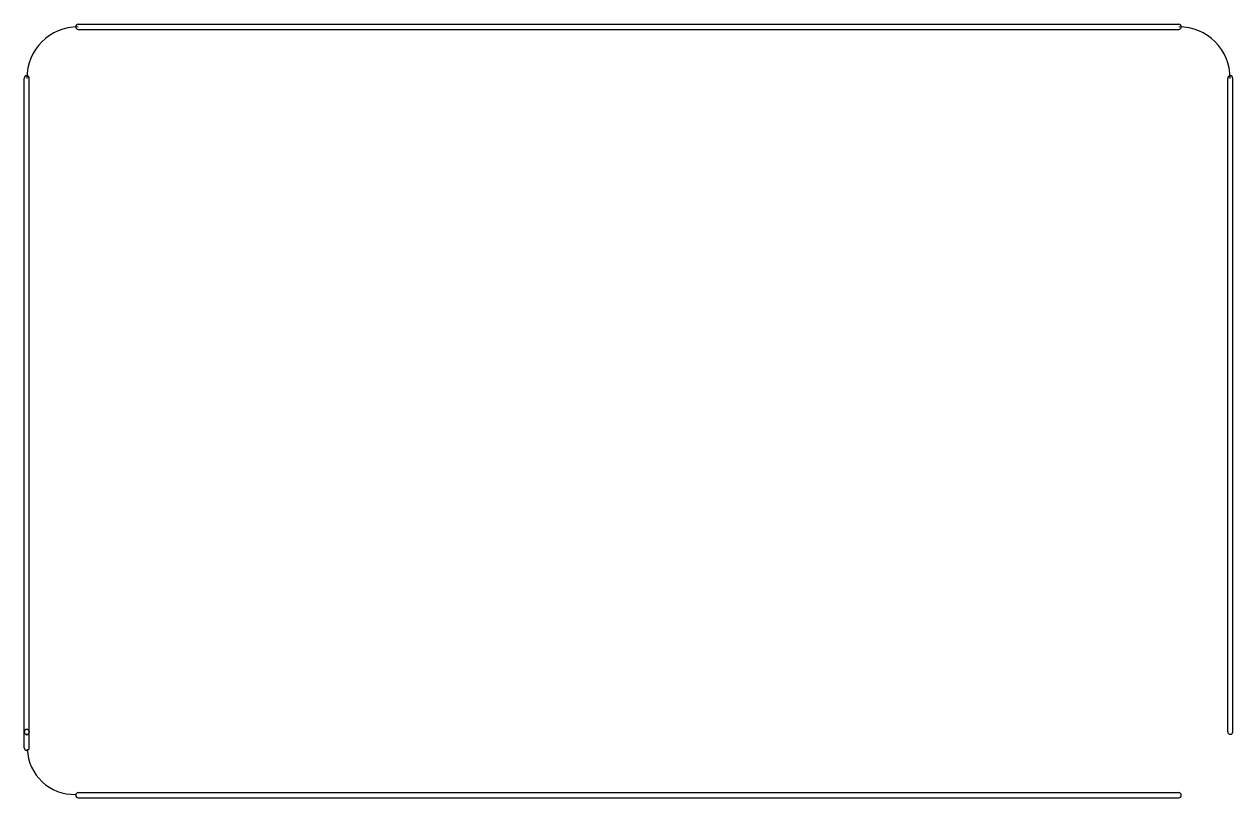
# Model space of a CAD drawing. Extents: x 32880 to 68030, y 27285 to 49782.
import ezdxf

# ---------------------------------------------------------------- set-up
doc = ezdxf.new("R2010")
doc.units = 0
doc.layers.add('BLACK', color=1, linetype='CONTINUOUS')

msp = doc.modelspace()

# ---------------------------------------------------------------- linework, layer by layer
at = {"layer": 'BLACK'}
for p, q in [((34455, 49782), (66455, 49782)), ((34455, 49632), (66455, 49632)), ((32880, 29207), (32880, 48207)), ((33030, 29207), (33030, 48207)), ((67880, 29207), (67880, 48207)), ((68030, 29207), (68030, 48207)), ((32880, 28739), (32880, 29199)), ((33011, 29249), (33009, 29251)), ((33030, 28739), (33030, 29199)), ((32905, 29143), (32903, 29145)), ((34455, 27435), (66455, 27435)), ((34455, 27285), (66455, 27285))]:
    msp.add_line(p, q, dxfattribs=at)
for centre, radius, start, end in [((34455, 48207), 1500, 90, 180), ((34455, 49707), 75, 90, 270), ((66455, 49707), 75, 270, 450), ((66455, 48207), 1500, 0, 90), ((32955, 48207), 75, 360, 540), ((67955, 48207), 75, 360, 540), ((32955, 29199), 75, 360, 540), ((32955, 29207), 75, 180, 360), ((32956, 29198), 75, 405, 585), ((32958, 29196), 75, 225, 405), ((67955, 29207), 75, 180, 360), ((32955, 28739), 75, 180, 360), ((34333, 28746), 1362, -178, -88), ((34455, 27360), 75, 90, 270), ((66455, 27360), 75, 270, 450)]:
    msp.add_arc(centre, radius, start, end, dxfattribs=at)

doc.saveas('drawing.dxf')
